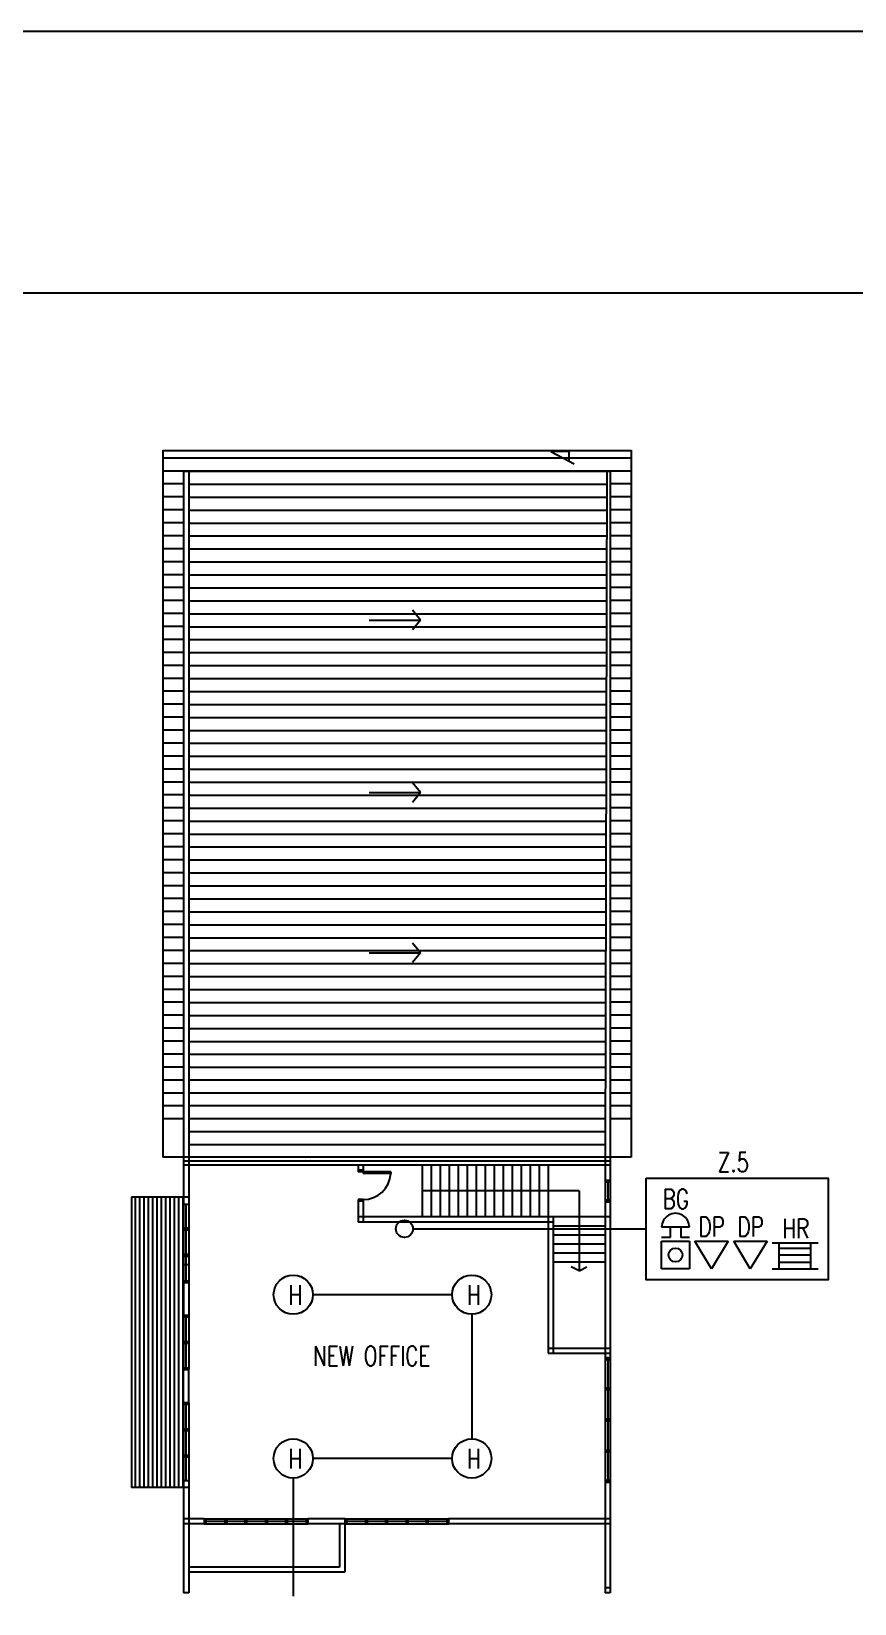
# Model space of a CAD drawing. Extents: x 134044 to 2458691, y -1196082 to 3409924.
# Drawn here: x 135189.1 to 135283.4, y 153378.2 to 153558.3 of the extents above; entities that cross this region are included whole.
import ezdxf

# ---------------------------------------------------------------- set-up
doc = ezdxf.new("R2010")
doc.units = 0
doc.linetypes.add('DASHDOTX2', pattern=[2, 1, -0.5, 0, -0.5])
doc.layers.get('0').update_dxf_attribs({"linetype": 'CONTINUOUS'})
for name, color, linetype in [('1', 251, 'CONTINUOUS'), ('CON1', 251, 'CONTINUOUS'), ('DOOR', 251, 'CONTINUOUS'), ('DOOR1', 251, 'CONTINUOUS'), ('DOOR2', 251, 'CONTINUOUS'), ('ESCAPE_LINE', 80, 'CONTINUOUS'), ('F-_DDIM', 251, 'CONTINUOUS'), ('F-OP', 5, 'CONTINUOUS'), ('F-WALL', 1, 'CONTINUOUS'), ('F_-LINE', 6, 'CONTINUOUS'), ('FAPOINT', 1, 'CONTINUOUS'), ('FF_GRID_LINE', 8, 'CONTINUOUS'), ('MIMIC_SIZE', 7, 'CONTINUOUS'), ('SA-GRID', 251, 'DASHDOTX2'), ('Z-VIEWPORTS', 7, 'CONTINUOUS')]:
    doc.layers.add(name, color=color, linetype=linetype)
doc.styles.add('PLOT02__REVB$0$NARROW', font='SIMPLEX', dxfattribs={"width": 0.75})

msp = doc.modelspace()

# ---------------------------------------------------------------- linework, layer by layer
at = {"color": 1}
for p, q in [((135264.507, 153421.293, 16734.629), (135261.325, 153421.296, 16734.629)), ((135262.319, 153421.295, 16734.629), (135262.318, 153420.102, 16734.629)), ((135263.512, 153421.294, 16734.629), (135263.511, 153420.101, 16734.629)), ((135261.32, 153416.524, 16734.629), (135261.323, 153419.706, 16734.629)), ((135262.318, 153420.102, 16734.629), (135261.323, 153420.103, 16734.629)), ((135261.323, 153419.706, 16734.629), (135264.505, 153419.702, 16734.629)), ((135264.505, 153420.1, 16734.629), (135263.511, 153420.101, 16734.629)), ((135264.505, 153419.702, 16734.629), (135264.502, 153416.521, 16734.629)), ((135265.117, 153419.701, 16734.629), (135268.935, 153419.711, 16734.629)), ((135267.023, 153416.524, 16734.629), (135265.117, 153419.701, 16734.629)), ((135268.935, 153419.711, 16734.629), (135267.023, 153416.524, 16734.629)), ((135269.584, 153419.701, 16734.629), (135273.402, 153419.711, 16734.629)), ((135271.49, 153416.524, 16734.629), (135269.584, 153419.701, 16734.629)), ((135273.402, 153419.711, 16734.629), (135271.49, 153416.524, 16734.629))]:
    msp.add_line(p, q, dxfattribs=at)
msp.add_lwpolyline([(135259.565, 153426.925), (135280.397, 153426.925), (135280.397, 153415.284), (135259.565, 153415.284)], close=True, dxfattribs=at)
at = {"color": 1, "linetype": 'BYBLOCK'}
for centre, radius in [((135231.855, 153421.105), 0.982), ((135219.121, 153413.566), 2.25), ((135239.57, 153413.566), 2.25), ((135219.121, 153394.796), 2.25), ((135239.57, 153394.796), 2.25)]:
    msp.add_circle(centre, radius, dxfattribs=at)
at = {"color": 1}
msp.add_circle((135262.912, 153418.113, 16734.629), 0.795, dxfattribs=at)
msp.add_arc((135262.916, 153421.295, 16734.629), 1.591, 359.93967, 179.93967, dxfattribs=at)
at = {"layer": '1', "color": 0, "linetype": 'BYBLOCK'}
for p, q in [((135204.167, 153509.476), (135257.825, 153509.476)), ((135204.167, 153507.991), (135257.825, 153507.991)), ((135204.167, 153506.506), (135206.543, 153506.506)), ((135207.137, 153506.448), (135255.051, 153506.448)), ((135255.449, 153506.506), (135257.825, 153506.506)), ((135204.167, 153505.021), (135206.543, 153505.021)), ((135207.137, 153504.963), (135255.047, 153504.963)), ((135255.449, 153505.021), (135257.825, 153505.021)), ((135204.167, 153503.536), (135206.543, 153503.536)), ((135207.137, 153503.478), (135255.043, 153503.478)), ((135255.449, 153503.536), (135257.825, 153503.536)), ((135204.167, 153502.051), (135206.543, 153502.051)), ((135204.167, 153500.566), (135206.543, 153500.566)), ((135207.137, 153501.993), (135255.04, 153501.993)), ((135207.137, 153500.508), (135255.036, 153500.508)), ((135255.449, 153502.051), (135257.825, 153502.051)), ((135255.449, 153500.566), (135257.825, 153500.566)), ((135204.167, 153499.081), (135206.543, 153499.081)), ((135207.137, 153499.023), (135255.032, 153499.023)), ((135255.449, 153499.081), (135257.825, 153499.081)), ((135204.167, 153497.596), (135206.543, 153497.596)), ((135207.137, 153497.538), (135255.028, 153497.538)), ((135255.449, 153497.596), (135257.825, 153497.596)), ((135204.167, 153496.111), (135206.543, 153496.111)), ((135207.137, 153496.053), (135255.025, 153496.053)), ((135255.449, 153496.111), (135257.825, 153496.111)), ((135204.167, 153494.626), (135206.543, 153494.626)), ((135207.137, 153494.568), (135255.021, 153494.568)), ((135255.449, 153494.626), (135257.825, 153494.626)), ((135204.167, 153493.141), (135206.543, 153493.141)), ((135204.167, 153491.656), (135206.543, 153491.656)), ((135207.137, 153493.083), (135255.017, 153493.083)), ((135207.137, 153491.598), (135255.013, 153491.598)), ((135255.449, 153493.141), (135257.825, 153493.141)), ((135255.449, 153491.656), (135257.825, 153491.656)), ((135204.167, 153490.171), (135206.543, 153490.171)), ((135207.137, 153490.113), (135255.01, 153490.113)), ((135255.449, 153490.171), (135257.825, 153490.171)), ((135204.167, 153488.686), (135206.543, 153488.686)), ((135207.137, 153488.628), (135255.006, 153488.628)), ((135255.449, 153488.686), (135257.825, 153488.686)), ((135204.167, 153487.201), (135206.543, 153487.201)), ((135207.137, 153487.143), (135255.002, 153487.143)), ((135255.449, 153487.201), (135257.825, 153487.201)), ((135204.167, 153485.716), (135206.543, 153485.716)), ((135204.167, 153484.231), (135206.543, 153484.231)), ((135207.137, 153485.658), (135254.998, 153485.658)), ((135255.449, 153485.716), (135257.825, 153485.716)), ((135255.449, 153484.231), (135257.825, 153484.231)), ((135204.167, 153482.746), (135206.543, 153482.746)), ((135207.137, 153484.173), (135254.995, 153484.173)), ((135207.137, 153482.688), (135254.991, 153482.688)), ((135255.449, 153482.746), (135257.825, 153482.746)), ((135204.167, 153481.261), (135206.543, 153481.261)), ((135207.137, 153481.203), (135254.987, 153481.203)), ((135255.449, 153481.261), (135257.825, 153481.261)), ((135204.167, 153479.776), (135206.543, 153479.776)), ((135207.137, 153479.718), (135254.983, 153479.718)), ((135255.449, 153479.776), (135257.825, 153479.776)), ((135204.167, 153478.291), (135206.543, 153478.291)), ((135207.137, 153478.233), (135254.98, 153478.233)), ((135255.449, 153478.291), (135257.825, 153478.291)), ((135204.167, 153476.806), (135206.543, 153476.806)), ((135204.167, 153475.321), (135206.543, 153475.321)), ((135207.137, 153476.748), (135254.976, 153476.748)), ((135207.137, 153475.263), (135254.972, 153475.263)), ((135255.449, 153476.806), (135257.825, 153476.806)), ((135255.449, 153475.321), (135257.825, 153475.321)), ((135204.167, 153473.836), (135206.543, 153473.836)), ((135207.137, 153473.778), (135254.968, 153473.778)), ((135255.449, 153473.836), (135257.825, 153473.836)), ((135204.167, 153472.351), (135206.543, 153472.351)), ((135207.137, 153472.293), (135254.965, 153472.293)), ((135255.449, 153472.351), (135257.825, 153472.351)), ((135204.167, 153470.866), (135206.543, 153470.866)), ((135207.137, 153470.808), (135254.961, 153470.808)), ((135255.449, 153470.866), (135257.825, 153470.866)), ((135204.167, 153469.381), (135206.543, 153469.381)), ((135207.137, 153469.323), (135254.957, 153469.323)), ((135255.449, 153469.381), (135257.825, 153469.381)), ((135204.167, 153467.896), (135206.543, 153467.896)), ((135204.167, 153466.411), (135206.543, 153466.411)), ((135207.137, 153467.838), (135254.954, 153467.838)), ((135207.137, 153466.353), (135254.95, 153466.353)), ((135255.449, 153467.896), (135257.825, 153467.896)), ((135255.449, 153466.411), (135257.825, 153466.411)), ((135204.167, 153464.926), (135206.543, 153464.926)), ((135207.137, 153464.868), (135254.946, 153464.868)), ((135255.449, 153464.926), (135257.825, 153464.926)), ((135204.167, 153463.441), (135206.543, 153463.441)), ((135207.137, 153463.383), (135254.942, 153463.383)), ((135255.449, 153463.441), (135257.825, 153463.441)), ((135204.167, 153461.956), (135206.543, 153461.956)), ((135207.137, 153461.898), (135254.939, 153461.898)), ((135255.449, 153461.956), (135257.825, 153461.956)), ((135204.167, 153460.471), (135206.543, 153460.471)), ((135207.137, 153460.413), (135254.935, 153460.413)), ((135255.449, 153460.471), (135257.825, 153460.471)), ((135204.167, 153458.986), (135206.543, 153458.986)), ((135204.167, 153457.501), (135206.543, 153457.501)), ((135207.137, 153458.928), (135254.931, 153458.928)), ((135207.137, 153457.443), (135254.927, 153457.443)), ((135255.449, 153458.986), (135257.825, 153458.986)), ((135255.449, 153457.501), (135257.825, 153457.501)), ((135204.167, 153456.016), (135206.543, 153456.016)), ((135207.137, 153455.958), (135254.924, 153455.958)), ((135255.449, 153456.016), (135257.825, 153456.016)), ((135204.167, 153454.531), (135206.543, 153454.531)), ((135207.137, 153454.473), (135254.92, 153454.473)), ((135255.449, 153454.531), (135257.825, 153454.531)), ((135204.167, 153453.046), (135206.543, 153453.046)), ((135207.137, 153452.988), (135254.916, 153452.988)), ((135255.449, 153453.046), (135257.825, 153453.046)), ((135204.167, 153451.561), (135206.543, 153451.561)), ((135204.167, 153450.076), (135206.543, 153450.076)), ((135207.137, 153451.503), (135254.912, 153451.503)), ((135207.137, 153450.018), (135254.909, 153450.018)), ((135255.449, 153451.561), (135257.825, 153451.561)), ((135255.449, 153450.076), (135257.825, 153450.076)), ((135204.167, 153448.591), (135206.543, 153448.591)), ((135207.137, 153448.533), (135254.905, 153448.533)), ((135255.449, 153448.591), (135257.825, 153448.591)), ((135204.167, 153447.106), (135206.543, 153447.106)), ((135207.137, 153447.048), (135254.901, 153447.048)), ((135255.449, 153447.106), (135257.825, 153447.106)), ((135204.167, 153445.621), (135206.543, 153445.621)), ((135207.137, 153445.563), (135254.897, 153445.563)), ((135255.449, 153445.621), (135257.825, 153445.621)), ((135204.167, 153444.136), (135206.543, 153444.136)), ((135207.137, 153444.078), (135254.894, 153444.078)), ((135255.449, 153444.136), (135257.825, 153444.136)), ((135204.167, 153442.651), (135206.543, 153442.651)), ((135204.167, 153441.166), (135206.543, 153441.166)), ((135207.137, 153442.593), (135254.89, 153442.593)), ((135207.137, 153441.108), (135254.886, 153441.108)), ((135255.449, 153442.651), (135257.825, 153442.651)), ((135255.449, 153441.166), (135257.825, 153441.166)), ((135204.167, 153439.681), (135206.543, 153439.681)), ((135207.137, 153439.623), (135254.882, 153439.623)), ((135255.449, 153439.681), (135257.825, 153439.681)), ((135204.167, 153438.196), (135206.543, 153438.196)), ((135207.137, 153438.196), (135254.879, 153438.196)), ((135255.449, 153438.196), (135257.825, 153438.196)), ((135204.167, 153436.711), (135206.543, 153436.711)), ((135207.137, 153436.711), (135254.875, 153436.711)), ((135255.449, 153436.711), (135257.825, 153436.711)), ((135204.167, 153435.226), (135206.543, 153435.226)), ((135207.137, 153435.226), (135254.871, 153435.226)), ((135255.449, 153435.226), (135257.825, 153435.226)), ((135204.167, 153433.741), (135206.543, 153433.741)), ((135207.137, 153433.741), (135254.867, 153433.741)), ((135207.137, 153432.256), (135254.864, 153432.256)), ((135255.449, 153433.741), (135257.825, 153433.741)), ((135207.137, 153430.771), (135254.86, 153430.771)), ((135251.86, 153425.479), (135233.906, 153425.479)), ((135251.86, 153425.479), (135251.86, 153416.307)), ((135201.013, 153424.722), (135201.013, 153408.514)), ((135201.508, 153424.722), (135201.508, 153408.514)), ((135202.003, 153424.722), (135202.003, 153408.514)), ((135202.498, 153424.722), (135202.498, 153408.514)), ((135202.993, 153424.722), (135202.993, 153408.514)), ((135203.488, 153424.722), (135203.488, 153408.514)), ((135203.983, 153424.722), (135203.983, 153408.514)), ((135204.478, 153424.722), (135204.478, 153408.514)), ((135204.973, 153424.722), (135204.973, 153408.514)), ((135205.468, 153424.722), (135205.468, 153408.514)), ((135205.963, 153424.722), (135205.963, 153408.514)), ((135206.458, 153424.722), (135206.458, 153408.514)), ((135206.84, 153421.207), (135206.84, 153423.93)), ((135206.84, 153418.188), (135206.84, 153421.009)), ((135206.84, 153415.168), (135206.84, 153417.99)), ((135206.84, 153408.189), (135206.84, 153411.01)), ((135201.013, 153408.514), (135201.013, 153391.458)), ((135201.508, 153408.514), (135201.508, 153391.458)), ((135202.003, 153408.514), (135202.003, 153391.458)), ((135202.498, 153408.514), (135202.498, 153391.458)), ((135202.993, 153408.514), (135202.993, 153391.458)), ((135203.488, 153408.514), (135203.488, 153391.458)), ((135203.983, 153408.514), (135203.983, 153391.458)), ((135204.478, 153408.514), (135204.478, 153391.458)), ((135204.973, 153408.514), (135204.973, 153391.458)), ((135205.468, 153408.514), (135205.468, 153391.458)), ((135205.963, 153408.514), (135205.963, 153391.458)), ((135206.458, 153408.514), (135206.458, 153391.458)), ((135206.84, 153405.169), (135206.84, 153407.991)), ((135206.84, 153398.19), (135206.84, 153401.011)), ((135206.84, 153395.17), (135206.84, 153397.992)), ((135206.84, 153392.25), (135206.84, 153394.972)), ((135209.117, 153387.597), (135211.295, 153387.597)), ((135211.493, 153387.597), (135213.572, 153387.597)), ((135213.77, 153387.597), (135215.948, 153387.597)), ((135216.146, 153387.597), (135218.225, 153387.597)), ((135218.423, 153387.597), (135220.601, 153387.597)), ((135225.226, 153387.597), (135227.404, 153387.597)), ((135227.602, 153387.597), (135229.681, 153387.597)), ((135229.879, 153387.597), (135232.057, 153387.597)), ((135232.255, 153387.597), (135234.334, 153387.597)), ((135234.532, 153387.597), (135236.71, 153387.597))]:
    msp.add_line(p, q, dxfattribs=at)
at = {"layer": 'CON1', "color": 0, "linetype": 'BYBLOCK'}
for p, q in [((135250.7, 153510.2), (135248.647, 153510.2)), ((135248.647, 153510.2), (135251.297, 153508.786)), ((135250.7, 153510.2), (135250.7, 153509.105)), ((135233.711, 153490.876), (135232.767, 153491.993)), ((135227.817, 153490.876), (135233.711, 153490.876)), ((135233.711, 153490.876), (135232.767, 153489.759)), ((135233.711, 153471.098), (135232.767, 153472.215)), ((135227.817, 153471.098), (135233.711, 153471.098)), ((135233.711, 153471.098), (135232.767, 153469.981)), ((135233.711, 153452.733), (135232.767, 153453.85)), ((135227.817, 153452.733), (135233.711, 153452.733)), ((135233.711, 153452.733), (135232.767, 153451.616)), ((135257.825, 153429.335), (135204.167, 153429.335)), ((135206.521, 153428.483), (135206.513, 153428.483)), ((135206.543, 153429.394), (135206.543, 153424.128)), ((135255.449, 153428.424), (135206.543, 153428.424)), ((135207.137, 153429.393), (135207.137, 153424.128)), ((135220.466, 153429.06), (135220.466, 153429.051)), ((135221.06, 153429.059), (135221.06, 153429.049)), ((135226.54, 153428.424), (135226.54, 153427.83)), ((135227.134, 153428.424), (135227.134, 153427.793)), ((135233.906, 153428.424), (135233.906, 153422.484)), ((135234.936, 153428.424), (135234.936, 153422.484)), ((135235.965, 153428.424), (135235.965, 153422.484)), ((135236.995, 153428.424), (135236.995, 153422.484)), ((135238.024, 153428.424), (135238.024, 153422.484)), ((135239.054, 153428.424), (135239.054, 153422.484)), ((135240.084, 153428.424), (135240.084, 153422.484)), ((135241.113, 153428.424), (135241.113, 153422.484)), ((135242.143, 153428.424), (135242.143, 153422.484)), ((135243.172, 153428.424), (135243.172, 153422.484)), ((135244.202, 153428.424), (135244.202, 153422.484)), ((135245.232, 153428.424), (135245.232, 153422.484)), ((135246.261, 153428.424), (135246.261, 153422.484)), ((135247.291, 153428.424), (135247.291, 153422.484)), ((135248.32, 153428.424), (135248.32, 153406.842)), ((135254.855, 153429.336), (135254.855, 153426.692)), ((135255.449, 153429.335), (135255.449, 153426.692)), ((135207.137, 153424.722), (135200.603, 153424.722)), ((135200.603, 153424.722), (135200.603, 153391.458)), ((135226.54, 153424.464), (135226.54, 153421.89)), ((135227.134, 153424.464), (135227.134, 153421.89)), ((135254.855, 153424.217), (135254.855, 153406.308)), ((135255.449, 153424.217), (135255.449, 153406.308)), ((135255.449, 153422.484), (135226.54, 153422.484)), ((135248.914, 153421.89), (135226.54, 153421.89)), ((135248.914, 153422.484), (135248.914, 153406.842)), ((135248.914, 153421.455), (135254.855, 153421.455)), ((135248.914, 153420.425), (135254.855, 153420.425)), ((135248.914, 153419.395), (135254.855, 153419.395)), ((135248.914, 153418.366), (135254.855, 153418.366)), ((135248.914, 153417.336), (135254.855, 153417.336)), ((135248.32, 153407.436), (135255.449, 153407.436)), ((135248.32, 153406.842), (135255.449, 153406.842)), ((135207.137, 153391.458), (135200.603, 153391.458)), ((135206.543, 153392.052), (135206.543, 153379.38)), ((135207.137, 153392.052), (135207.137, 153379.38)), ((135254.855, 153392.052), (135254.855, 153387.3)), ((135255.449, 153392.052), (135255.449, 153379.38)), ((135208.919, 153387.894), (135206.526, 153387.894)), ((135208.919, 153387.3), (135206.526, 153387.3)), ((135225.028, 153387.894), (135220.799, 153387.894)), ((135225.028, 153387.3), (135220.799, 153387.3)), ((135255.449, 153387.894), (135236.908, 153387.894)), ((135255.449, 153387.3), (135236.908, 153387.3)), ((135254.855, 153387.3), (135254.855, 153379.38)), ((135255.449, 153379.974), (135254.855, 153379.974)), ((135207.137, 153379.38), (135206.526, 153379.38)), ((135255.449, 153379.38), (135254.855, 153379.38))]:
    msp.add_line(p, q, dxfattribs=at)
at = {"layer": 'DOOR', "color": 0, "linetype": 'BYBLOCK'}
for p, q in [((135227.134, 153427.83), (135226.54, 153427.83)), ((135226.54, 153427.83), (135226.54, 153427.632)), ((135227.134, 153427.632), (135226.54, 153427.632)), ((135227.134, 153427.83), (135227.134, 153427.632)), ((135227.134, 153424.464), (135226.54, 153424.464)), ((135226.54, 153424.464), (135226.54, 153424.266)), ((135227.134, 153424.266), (135226.54, 153424.266)), ((135227.134, 153424.464), (135227.134, 153424.266))]:
    msp.add_line(p, q, dxfattribs=at)
at = {"layer": 'DOOR1', "color": 0, "linetype": 'BYBLOCK'}
for p, q in [((135230.302, 153427.632), (135227.134, 153427.632)), ((135227.134, 153427.632), (135227.134, 153427.434)), ((135230.302, 153427.434), (135227.134, 153427.434)), ((135230.302, 153427.632), (135230.302, 153427.434))]:
    msp.add_line(p, q, dxfattribs=at)
at = {"layer": 'DOOR2', "color": 0, "linetype": 'BYBLOCK'}
msp.add_arc((135227.134, 153427.632), 3.168, 270, 356.41668, dxfattribs=at)
at = {"layer": 'ESCAPE_LINE', "color": 0}
msp.add_lwpolyline([(134608.229, 153168.329), (135368.229, 153168.329), (135368.229, 153528.329), (134608.229, 153528.329)], close=True, dxfattribs=at)
at = {"layer": 'F-_DDIM', "color": 0, "linetype": 'BYBLOCK'}
for q in [(135250.974, 153416.766), (135252.746, 153416.766)]:
    msp.add_line((135251.86, 153416.307), q, dxfattribs=at)
at = {"layer": 'F-OP', "color": 0, "linetype": 'BYBLOCK'}
for p, q in [((135206.543, 153507.982), (135206.543, 153429.394)), ((135206.543, 153507.924), (135255.449, 153507.924)), ((135207.137, 153507.982), (135207.137, 153429.393)), ((135255.054, 153507.982), (135254.856, 153429.335)), ((135255.449, 153507.982), (135255.449, 153429.335)), ((135254.855, 153426.692), (135255.449, 153426.692)), ((135254.855, 153426.692), (135254.855, 153424.217)), ((135255.449, 153426.692), (135255.449, 153424.217)), ((135254.855, 153426.494), (135255.449, 153426.494)), ((135255.152, 153426.494), (135255.152, 153424.415)), ((135206.543, 153424.128), (135206.543, 153414.97)), ((135206.543, 153423.93), (135207.137, 153423.93)), ((135207.137, 153424.128), (135207.137, 153414.97)), ((135254.855, 153424.415), (135255.449, 153424.415)), ((135254.855, 153424.217), (135255.449, 153424.217)), ((135206.543, 153421.207), (135207.137, 153421.207)), ((135206.543, 153421.009), (135207.137, 153421.009)), ((135206.543, 153418.188), (135207.137, 153418.188)), ((135206.543, 153417.99), (135207.137, 153417.99)), ((135207.137, 153417), (135206.543, 153417)), ((135206.543, 153415.168), (135207.137, 153415.168)), ((135206.543, 153414.97), (135207.137, 153414.97)), ((135206.543, 153411.208), (135207.137, 153411.208)), ((135206.543, 153411.208), (135206.543, 153404.971)), ((135206.543, 153411.01), (135207.137, 153411.01)), ((135207.137, 153411.208), (135207.137, 153404.971)), ((135206.543, 153408.189), (135207.137, 153408.189)), ((135206.543, 153407.991), (135207.137, 153407.991)), ((135206.543, 153405.169), (135207.137, 153405.169)), ((135206.543, 153404.971), (135207.137, 153404.971)), ((135255.449, 153406.308), (135254.855, 153406.308)), ((135254.855, 153406.308), (135254.855, 153392.052)), ((135255.449, 153406.11), (135254.855, 153406.11)), ((135255.152, 153406.11), (135255.152, 153402.843)), ((135255.449, 153406.308), (135255.449, 153392.052)), ((135255.449, 153402.843), (135254.855, 153402.843)), ((135255.449, 153402.645), (135254.855, 153402.645)), ((135255.152, 153402.645), (135255.152, 153399.279)), ((135206.543, 153401.209), (135206.543, 153392.052)), ((135206.543, 153401.209), (135207.137, 153401.209)), ((135206.543, 153401.011), (135207.137, 153401.011)), ((135207.137, 153401.209), (135207.137, 153392.052)), ((135206.543, 153398.19), (135207.137, 153398.19)), ((135206.543, 153397.992), (135207.137, 153397.992)), ((135255.449, 153399.279), (135254.855, 153399.279)), ((135255.449, 153399.081), (135254.855, 153399.081)), ((135255.152, 153399.081), (135255.152, 153395.715)), ((135206.543, 153395.17), (135207.137, 153395.17)), ((135206.543, 153394.972), (135207.137, 153394.972)), ((135255.449, 153395.715), (135254.855, 153395.715)), ((135255.449, 153395.517), (135254.855, 153395.517)), ((135255.152, 153395.517), (135255.152, 153392.25)), ((135206.543, 153392.25), (135207.137, 153392.25)), ((135254.855, 153392.25), (135255.449, 153392.25)), ((135255.449, 153392.25), (135254.855, 153392.25)), ((135255.449, 153392.052), (135254.855, 153392.052)), ((135208.919, 153387.894), (135208.919, 153387.3)), ((135208.919, 153387.894), (135220.799, 153387.894)), ((135208.919, 153387.3), (135220.799, 153387.3)), ((135209.117, 153387.894), (135209.117, 153387.3)), ((135211.295, 153387.894), (135211.295, 153387.3)), ((135211.493, 153387.894), (135211.493, 153387.3)), ((135213.572, 153387.894), (135213.572, 153387.3)), ((135213.77, 153387.894), (135213.77, 153387.3)), ((135215.948, 153387.894), (135215.948, 153387.3)), ((135216.146, 153387.894), (135216.146, 153387.3)), ((135218.225, 153387.894), (135218.225, 153387.3)), ((135218.423, 153387.894), (135218.423, 153387.3)), ((135220.601, 153387.894), (135220.601, 153387.3)), ((135220.799, 153387.894), (135220.799, 153387.3)), ((135224.434, 153387.3), (135224.434, 153382.35)), ((135225.028, 153387.894), (135225.028, 153387.3)), ((135225.028, 153387.894), (135236.908, 153387.894)), ((135225.028, 153387.3), (135236.908, 153387.3)), ((135225.028, 153387.3), (135225.028, 153381.756)), ((135225.226, 153387.894), (135225.226, 153387.3)), ((135227.404, 153387.894), (135227.404, 153387.3)), ((135227.602, 153387.894), (135227.602, 153387.3)), ((135229.681, 153387.894), (135229.681, 153387.3)), ((135229.879, 153387.894), (135229.879, 153387.3)), ((135232.057, 153387.894), (135232.057, 153387.3)), ((135232.255, 153387.894), (135232.255, 153387.3)), ((135234.334, 153387.894), (135234.334, 153387.3)), ((135234.532, 153387.894), (135234.532, 153387.3)), ((135236.71, 153387.894), (135236.71, 153387.3)), ((135236.908, 153387.894), (135236.908, 153387.3)), ((135206.543, 153381.756), (135206.526, 153381.756)), ((135224.434, 153382.35), (135207.137, 153382.35)), ((135225.028, 153381.756), (135207.137, 153381.756)), ((135206.543, 153381.162), (135206.526, 153381.162)), ((135206.543, 153379.776), (135206.526, 153379.776)), ((135255.452, 153380.766), (135255.449, 153380.766)), ((135255.452, 153380.37), (135255.449, 153380.37)), ((135255.452, 153380.172), (135255.449, 153380.172))]:
    msp.add_line(p, q, dxfattribs=at)
at = {"layer": 'F-WALL', "color": 0, "linetype": 'BYBLOCK'}
for p, q in [((135206.543, 153414.97), (135206.543, 153411.208)), ((135207.137, 153414.97), (135207.137, 153411.208)), ((135206.543, 153401.209), (135206.543, 153404.971)), ((135207.137, 153401.209), (135207.137, 153404.971))]:
    msp.add_line(p, q, dxfattribs=at)
at = {"layer": 'F_-LINE', "color": 0, "linetype": 'BYBLOCK'}
for p, q in [((135204.167, 153510.358), (135204.167, 153429.335)), ((135204.167, 153510.3), (135257.825, 153510.3)), ((135257.825, 153510.358), (135257.825, 153429.335))]:
    msp.add_line(p, q, dxfattribs=at)
at = {"layer": 'FAPOINT', "color": 1, "linetype": 'BYBLOCK'}
for p, q in [((135273.998, 153419.495, 16734.629), (135279.256, 153419.495, 16734.629)), ((135274.78, 153416.524, 16734.629), (135274.78, 153419.495, 16734.629)), ((135278.406, 153416.524, 16734.629), (135278.406, 153419.495, 16734.629)), ((135274.78, 153418.885, 16734.629), (135278.406, 153418.885, 16734.629)), ((135274.78, 153418.119, 16734.629), (135278.406, 153418.119, 16734.629)), ((135273.998, 153416.524, 16734.629), (135279.256, 153416.524, 16734.629)), ((135274.78, 153417.29, 16734.629), (135278.406, 153417.29, 16734.629))]:
    msp.add_line(p, q, dxfattribs=at)
at = {"layer": 'FF_GRID_LINE', "color": 1}
msp.add_line((135264.502, 153416.521, 16734.629), (135261.32, 153416.524, 16734.629), dxfattribs=at)
at = {"layer": 'MIMIC_SIZE', "color": 1}
for p, q in [((135232.837, 153421.105), (135259.565, 153421.105)), ((135221.371, 153413.566), (135237.32, 153413.566)), ((135239.57, 153411.316), (135239.57, 153397.046)), ((135237.32, 153394.796), (135221.371, 153394.796)), ((135219.121, 153392.546), (135219.121, 153379.019))]:
    msp.add_line(p, q, dxfattribs=at)
at = {"layer": 'SA-GRID', "color": 0, "linetype": 'BYBLOCK'}
msp.add_line((135255.449, 153428.88), (135206.526, 153428.88), dxfattribs=at)
at = {"layer": 'Z-VIEWPORTS', "color": 0}
msp.add_lwpolyline([(134578.229, 153138.329), (135398.229, 153138.329), (135398.229, 153558.329), (134578.229, 153558.329)], close=True, dxfattribs=at)

# ---------------------------------------------------------------- texts
at = {"color": 1, "linetype": 'BYBLOCK', "style": 'PLOT02__REVB$0$NARROW', "width": 0.75}
for s, height, p in [('Z.5', 2.2387, (135267.751, 153427.626, 16734.706)), ('BG', 2.2387, (135261.438, 153423.412, 16734.706)), ('DP', 2.2387, (135265.546, 153420.232, 16734.706)), ('DP', 2.2387, (135270.013, 153420.232, 16734.706)), ('HR', 2.2387, (135275.147, 153420.021, 16734.706)), ('H', 2.255, (135218.562, 153412.396, 7592.521)), ('H', 2.255, (135239.011, 153412.396, 7592.521)), ('H', 2.255, (135218.562, 153393.626, 7592.521)), ('H', 2.255, (135239.011, 153393.626, 7592.521))]:
    msp.add_text(s, height=height, dxfattribs=at).set_placement(p)
at = {"color": 0, "linetype": 'BYBLOCK', "style": 'PLOT02__REVB$0$NARROW', "width": 0.75}
msp.add_text('NEW OFFICE', height=2.2387, dxfattribs=at).set_placement((135221.366, 153405.421))

doc.saveas('drawing.dxf')
